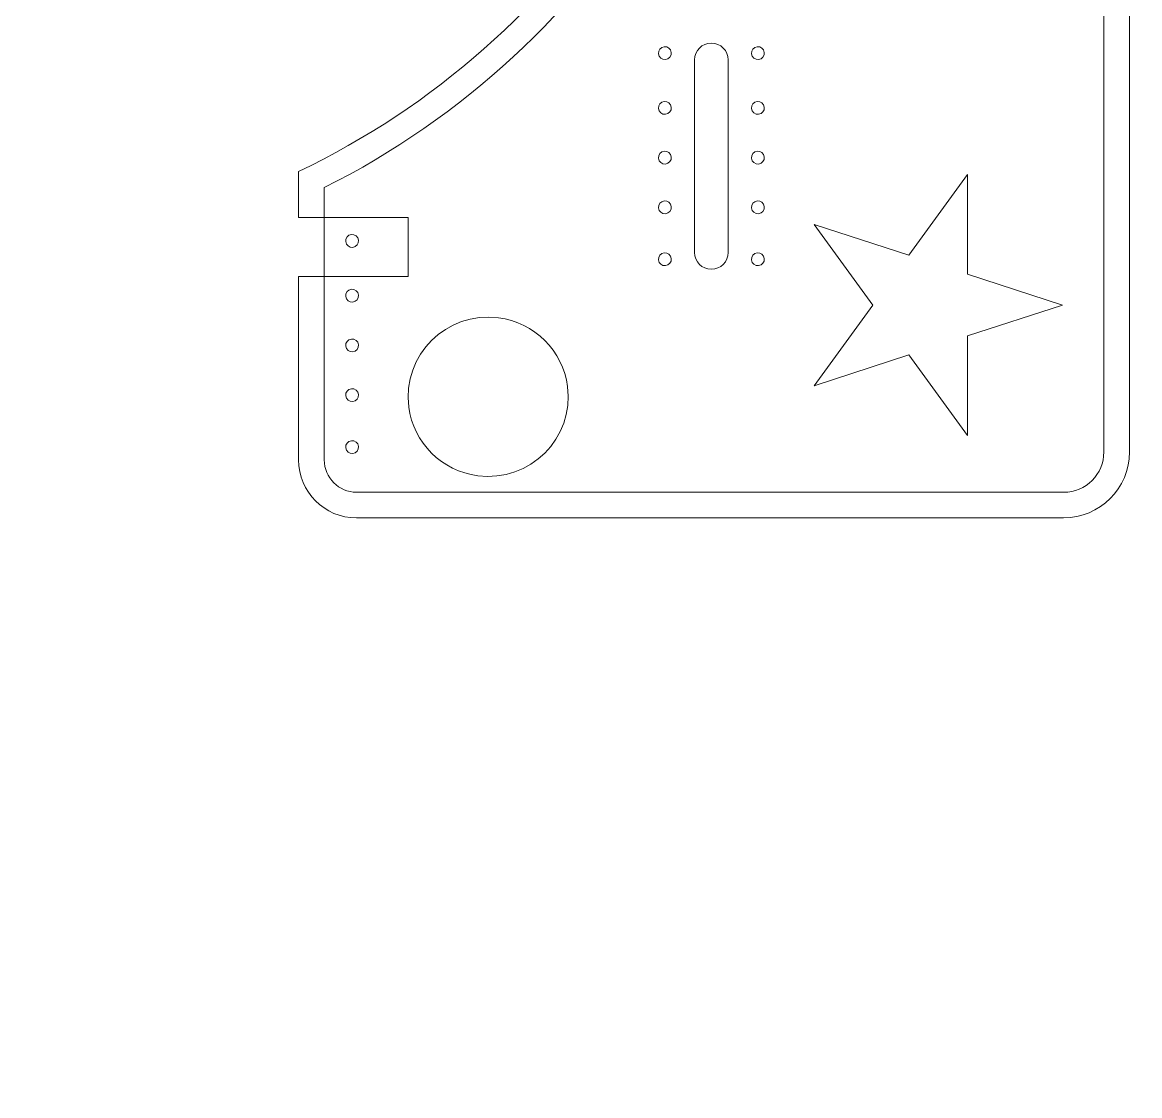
# Model space of a CAD drawing. Header units: centimetres. Extents: x -162 to 162, y -134 to 134.
# Drawn here: x 48.91 to 56.63, y -119.49 to -112.07 of the extents above; entities that cross this region are included whole.
import ezdxf

# ---------------------------------------------------------------- set-up
doc = ezdxf.new("R2010")
doc.units = ezdxf.units.CM
doc.header["$MEASUREMENT"] = 0
doc.layers.add('Capa 1', color=7, linetype='Continuous')
doc.layers.add('GUIDE', color=7, linetype='Continuous')

msp = doc.modelspace()

# ---------------------------------------------------------------- linework, layer by layer
at = {"layer": 'Capa 1', "lineweight": 9}
for points, knots in [([(56.56246, -115.0396), (56.56246, -115.0396), (56.56246, -104.52887), (56.56246, -104.52887), (56.56246, -103.45898), (55.99525, -102.46884), (55.07233, -101.92672), (55.07233, -101.92672), (52.5544, -100.44733), (52.5544, -100.44733), (52.08039, -100.16866), (51.78917, -99.6597), (51.78917, -99.10952), (51.78917, -99.10952), (51.78917, -96.88014), (51.78917, -96.88014), (51.78917, -96.88014), (49.20496, -96.88014), (49.20496, -96.88014), (49.20496, -96.88014), (49.20496, -97.51903), (49.20496, -97.51903), (49.20496, -97.51903), (49.96661, -97.51903), (49.96661, -97.51903), (49.96661, -97.51903), (49.96661, -98.28157), (49.96661, -98.28157), (49.96661, -98.28157), (49.20496, -98.28157), (49.20496, -98.28157), (49.20496, -98.28157), (49.20496, -100.64716), (49.20496, -100.64716), (49.20496, -100.64716), (49.96661, -100.64716), (49.96661, -100.64716), (49.96661, -100.64716), (49.96661, -101.4097), (49.96661, -101.4097), (49.96661, -101.4097), (49.20496, -101.4097), (49.20496, -101.4097), (49.20496, -101.4097), (49.20496, -102.60414), (49.20496, -102.60414), (49.2453, -102.60952), (49.2856, -102.61489), (49.32502, -102.62206), (49.85189, -102.70719), (50.35461, -102.86668), (50.82053, -103.08891), (52.68794, -103.98049), (53.97825, -105.88729), (53.97825, -108.09517), (53.97825, -110.30216), (52.68794, -112.20896), (50.82053, -113.10143), (50.82053, -113.10143), (50.82053, -113.41822), (50.82053, -113.41822), (50.82053, -113.41822), (51.57819, -113.41822), (51.57819, -113.41822), (51.57819, -113.41822), (51.57819, -113.82799), (51.57819, -113.82799), (51.57819, -113.82799), (50.82053, -113.82799), (50.82053, -113.82799), (50.82053, -113.82799), (50.82053, -115.09426), (50.82053, -115.09426), (50.82053, -115.31559), (50.99974, -115.49569), (51.22108, -115.49569), (51.22108, -115.49569), (56.10638, -115.49569), (56.10638, -115.49569), (56.35818, -115.49569), (56.56246, -115.29139), (56.56246, -115.0396)], [0, 0, 0, 0, 0.037037, 0.037037, 0.037037, 0.0740741, 0.0740741, 0.0740741, 0.1111111, 0.1111111, 0.1111111, 0.1481481, 0.1481481, 0.1481481, 0.1851852, 0.1851852, 0.1851852, 0.2222222, 0.2222222, 0.2222222, 0.2592593, 0.2592593, 0.2592593, 0.2962963, 0.2962963, 0.2962963, 0.3333333, 0.3333333, 0.3333333, 0.3703704, 0.3703704, 0.3703704, 0.4074074, 0.4074074, 0.4074074, 0.4444444, 0.4444444, 0.4444444, 0.4814815, 0.4814815, 0.4814815, 0.5185185, 0.5185185, 0.5185185, 0.5555556, 0.5555556, 0.5555556, 0.5925926, 0.5925926, 0.5925926, 0.6296296, 0.6296296, 0.6296296, 0.6666667, 0.6666667, 0.6666667, 0.7037037, 0.7037037, 0.7037037, 0.7407407, 0.7407407, 0.7407407, 0.7777778, 0.7777778, 0.7777778, 0.8148148, 0.8148148, 0.8148148, 0.8518519, 0.8518519, 0.8518519, 0.8888889, 0.8888889, 0.8888889, 0.9259259, 0.9259259, 0.9259259, 0.962963, 0.962963, 0.962963, 1, 1, 1, 1]), ([(53.55663, -113.66051), (53.55663, -113.66051), (53.55663, -112.32984), (53.55663, -112.32984), (53.55663, -112.26571), (53.6091, -112.21323), (53.67324, -112.21323), (53.67324, -112.21323), (53.67324, -112.21323), (53.67324, -112.21323), (53.73738, -112.21323), (53.78985, -112.26571), (53.78985, -112.32984), (53.78985, -112.32984), (53.78985, -113.66051), (53.78985, -113.66051), (53.78985, -113.72465), (53.73738, -113.77713), (53.67324, -113.77713), (53.67324, -113.77713), (53.67324, -113.77713), (53.67324, -113.77713), (53.6091, -113.77713), (53.55663, -113.72465), (53.55663, -113.66051)], [0, 0, 0, 0, 0.125, 0.125, 0.125, 0.25, 0.25, 0.25, 0.375, 0.375, 0.375, 0.5, 0.5, 0.5, 0.625, 0.625, 0.625, 0.75, 0.75, 0.75, 0.875, 0.875, 0.875, 1, 1, 1, 1]), ([(52.0589, -115.20447), (51.81249, -115.17311), (51.61355, -114.97508), (51.58218, -114.72956), (51.53737, -114.36935), (51.84115, -114.06649), (52.20316, -114.11218), (52.44957, -114.14355), (52.64852, -114.34157), (52.67984, -114.5862), (52.72556, -114.94641), (52.42091, -115.24928), (52.0589, -115.20447)], [0, 0, 0, 0, 0.25, 0.25, 0.25, 0.5, 0.5, 0.5, 0.75, 0.75, 0.75, 1, 1, 1, 1])]:
    msp.add_open_spline(points, degree=3, knots=knots, dxfattribs=at)
at = {"layer": 'Capa 1', "color": 4, "lineweight": 9}
for points, knots in [([(51.81943, -115.31816), (51.81943, -115.31816), (51.2215, -115.31816), (51.2215, -115.31816), (51.09873, -115.31816), (50.9988, -115.21779), (50.9988, -115.0945), (50.9988, -115.0945), (50.9988, -113.21261), (50.9988, -113.21261), (52.92077, -112.24646), (54.15652, -110.25037), (54.15652, -108.09547), (54.15652, -105.90205), (52.87728, -103.87394), (50.89756, -102.92871), (50.4175, -102.69971), (49.90813, -102.53931), (49.38319, -102.45163), (49.38319, -102.45163), (49.38319, -101.58777), (49.38319, -101.58777), (49.38319, -101.58777), (49.38319, -100.46963), (49.38319, -100.46963), (49.38319, -100.46963), (49.38319, -98.45963), (49.38319, -98.45963), (49.38319, -98.45963), (49.38319, -97.34149), (49.38319, -97.34149), (49.38319, -97.34149), (49.38319, -97.05823), (49.38319, -97.05823), (49.38319, -97.05823), (51.61178, -97.05823), (51.61178, -97.05823), (51.61178, -97.05823), (51.61178, -99.1098), (51.61178, -99.1098), (51.61178, -99.72032), (51.93861, -100.29164), (52.46469, -100.60089), (52.46469, -100.60089), (54.98266, -102.08034), (54.98266, -102.08034), (55.84774, -102.5884), (56.38511, -103.52672), (56.38511, -104.52918), (56.38511, -104.52918), (56.38511, -115.0399), (56.38511, -115.0399), (56.38511, -115.19338), (56.26033, -115.31816), (56.10684, -115.31816), (56.10684, -115.31816), (52.44063, -115.31816), (52.44063, -115.31816), (52.44063, -115.31816), (51.81943, -115.31816), (51.81943, -115.31816)], [0, 0, 0, 0, 0.05, 0.05, 0.05, 0.1, 0.1, 0.1, 0.15, 0.15, 0.15, 0.2, 0.2, 0.2, 0.25, 0.25, 0.25, 0.3, 0.3, 0.3, 0.35, 0.35, 0.35, 0.4, 0.4, 0.4, 0.45, 0.45, 0.45, 0.5, 0.5, 0.5, 0.55, 0.55, 0.55, 0.6, 0.6, 0.6, 0.65, 0.65, 0.65, 0.7, 0.7, 0.7, 0.75, 0.75, 0.75, 0.8, 0.8, 0.8, 0.85, 0.85, 0.85, 0.9, 0.9, 0.9, 0.95, 0.95, 0.95, 1, 1, 1, 1]), ([(53.30751, -112.28747), (53.30487, -112.26302), (53.32256, -112.24107), (53.34701, -112.23844), (53.37146, -112.2358), (53.39341, -112.25349), (53.39605, -112.27794), (53.39868, -112.30239), (53.38099, -112.32434), (53.35654, -112.32698), (53.3321, -112.32961), (53.31014, -112.31192), (53.30751, -112.28747)], [0, 0, 0, 0, 0.25, 0.25, 0.25, 0.5, 0.5, 0.5, 0.75, 0.75, 0.75, 1, 1, 1, 1]), ([(53.95043, -112.28747), (53.9478, -112.26302), (53.96549, -112.24107), (53.98994, -112.23844), (54.01439, -112.2358), (54.03634, -112.25349), (54.03897, -112.27794), (54.04161, -112.30239), (54.02392, -112.32434), (53.99947, -112.32698), (53.97502, -112.32961), (53.95307, -112.31192), (53.95043, -112.28747)], [0, 0, 0, 0, 0.25, 0.25, 0.25, 0.5, 0.5, 0.5, 0.75, 0.75, 0.75, 1, 1, 1, 1]), ([(53.30751, -112.66585), (53.30487, -112.6414), (53.32256, -112.61944), (53.34701, -112.61681), (53.37146, -112.61418), (53.39341, -112.63186), (53.39605, -112.65631), (53.39868, -112.68076), (53.38099, -112.70271), (53.35654, -112.70535), (53.3321, -112.70798), (53.31014, -112.69029), (53.30751, -112.66585)], [0, 0, 0, 0, 0.25, 0.25, 0.25, 0.5, 0.5, 0.5, 0.75, 0.75, 0.75, 1, 1, 1, 1]), ([(53.95043, -112.66585), (53.9478, -112.6414), (53.96549, -112.61944), (53.98994, -112.61681), (54.01439, -112.61418), (54.03634, -112.63186), (54.03897, -112.65631), (54.04161, -112.68076), (54.02392, -112.70271), (53.99947, -112.70535), (53.97502, -112.70798), (53.95307, -112.69029), (53.95043, -112.66585)], [0, 0, 0, 0, 0.25, 0.25, 0.25, 0.5, 0.5, 0.5, 0.75, 0.75, 0.75, 1, 1, 1, 1]), ([(53.30751, -113.00982), (53.30487, -112.98537), (53.32256, -112.96342), (53.34701, -112.96078), (53.37146, -112.95815), (53.39341, -112.97584), (53.39605, -113.00028), (53.39868, -113.02473), (53.38099, -113.04669), (53.35654, -113.04932), (53.3321, -113.05195), (53.31014, -113.03427), (53.30751, -113.00982)], [0, 0, 0, 0, 0.25, 0.25, 0.25, 0.5, 0.5, 0.5, 0.75, 0.75, 0.75, 1, 1, 1, 1]), ([(53.95043, -113.00982), (53.9478, -112.98537), (53.96549, -112.96342), (53.98994, -112.96078), (54.01439, -112.95815), (54.03634, -112.97584), (54.03897, -113.00028), (54.04161, -113.02473), (54.02392, -113.04669), (53.99947, -113.04932), (53.97502, -113.05195), (53.95307, -113.03427), (53.95043, -113.00982)], [0, 0, 0, 0, 0.25, 0.25, 0.25, 0.5, 0.5, 0.5, 0.75, 0.75, 0.75, 1, 1, 1, 1]), ([(53.30751, -113.35336), (53.30487, -113.32891), (53.32256, -113.30695), (53.34701, -113.30432), (53.37146, -113.30169), (53.39341, -113.31937), (53.39605, -113.34382), (53.39868, -113.36827), (53.38099, -113.39022), (53.35654, -113.39286), (53.3321, -113.39549), (53.31014, -113.37781), (53.30751, -113.35336)], [0, 0, 0, 0, 0.25, 0.25, 0.25, 0.5, 0.5, 0.5, 0.75, 0.75, 0.75, 1, 1, 1, 1]), ([(53.95043, -113.35336), (53.9478, -113.32891), (53.96549, -113.30695), (53.98994, -113.30432), (54.01439, -113.30169), (54.03634, -113.31937), (54.03897, -113.34382), (54.04161, -113.36827), (54.02392, -113.39022), (53.99947, -113.39286), (53.97502, -113.39549), (53.95307, -113.37781), (53.95043, -113.35336)], [0, 0, 0, 0, 0.25, 0.25, 0.25, 0.5, 0.5, 0.5, 0.75, 0.75, 0.75, 1, 1, 1, 1]), ([(51.1465, -113.58596), (51.14387, -113.56151), (51.16156, -113.53956), (51.186, -113.53693), (51.21045, -113.53429), (51.23241, -113.55198), (51.23504, -113.57643), (51.23767, -113.60088), (51.21999, -113.62283), (51.19554, -113.62546), (51.17109, -113.6281), (51.14914, -113.61041), (51.1465, -113.58596)], [0, 0, 0, 0, 0.25, 0.25, 0.25, 0.5, 0.5, 0.5, 0.75, 0.75, 0.75, 1, 1, 1, 1]), ([(53.30751, -113.71242), (53.30487, -113.68797), (53.32256, -113.66602), (53.34701, -113.66338), (53.37146, -113.66075), (53.39341, -113.67844), (53.39605, -113.70289), (53.39868, -113.72733), (53.38099, -113.74929), (53.35654, -113.75192), (53.3321, -113.75456), (53.31014, -113.73687), (53.30751, -113.71242)], [0, 0, 0, 0, 0.25, 0.25, 0.25, 0.5, 0.5, 0.5, 0.75, 0.75, 0.75, 1, 1, 1, 1]), ([(53.95043, -113.71242), (53.9478, -113.68797), (53.96549, -113.66602), (53.98994, -113.66338), (54.01439, -113.66075), (54.03634, -113.67844), (54.03897, -113.70289), (54.04161, -113.72733), (54.02392, -113.74929), (53.99947, -113.75192), (53.97502, -113.75456), (53.95307, -113.73687), (53.95043, -113.71242)], [0, 0, 0, 0, 0.25, 0.25, 0.25, 0.5, 0.5, 0.5, 0.75, 0.75, 0.75, 1, 1, 1, 1]), ([(51.1465, -113.96433), (51.14387, -113.93988), (51.16156, -113.91793), (51.186, -113.9153), (51.21045, -113.91266), (51.23241, -113.93035), (51.23504, -113.9548), (51.23767, -113.97925), (51.21999, -114.0012), (51.19554, -114.00384), (51.17109, -114.00647), (51.14914, -113.98878), (51.1465, -113.96433)], [0, 0, 0, 0, 0.25, 0.25, 0.25, 0.5, 0.5, 0.5, 0.75, 0.75, 0.75, 1, 1, 1, 1]), ([(51.1465, -114.30831), (51.14387, -114.28386), (51.16156, -114.2619), (51.186, -114.25927), (51.21045, -114.25664), (51.23241, -114.27432), (51.23504, -114.29877), (51.23767, -114.32322), (51.21999, -114.34518), (51.19554, -114.34781), (51.17109, -114.35044), (51.14914, -114.33276), (51.1465, -114.30831)], [0, 0, 0, 0, 0.25, 0.25, 0.25, 0.5, 0.5, 0.5, 0.75, 0.75, 0.75, 1, 1, 1, 1]), ([(51.1465, -114.65184), (51.14387, -114.6274), (51.16156, -114.60544), (51.186, -114.60281), (51.21045, -114.60017), (51.23241, -114.61786), (51.23504, -114.64231), (51.23767, -114.66676), (51.21999, -114.68871), (51.19554, -114.69135), (51.17109, -114.69398), (51.14914, -114.67629), (51.1465, -114.65184)], [0, 0, 0, 0, 0.25, 0.25, 0.25, 0.5, 0.5, 0.5, 0.75, 0.75, 0.75, 1, 1, 1, 1]), ([(51.1465, -115.01091), (51.14387, -114.98646), (51.16156, -114.96451), (51.186, -114.96187), (51.21045, -114.95924), (51.23241, -114.97692), (51.23504, -115.00137), (51.23767, -115.02582), (51.21999, -115.04778), (51.19554, -115.05041), (51.17109, -115.05304), (51.14914, -115.03536), (51.1465, -115.01091)], [0, 0, 0, 0, 0.25, 0.25, 0.25, 0.5, 0.5, 0.5, 0.75, 0.75, 0.75, 1, 1, 1, 1])]:
    msp.add_open_spline(points, degree=3, knots=knots, dxfattribs=at)
at = {"layer": 'Capa 1', "color": 2, "lineweight": 9}
msp.add_open_spline([(56.09991, -114.02425), (56.09991, -114.02425), (55.44401, -114.23737), (55.44401, -114.23737), (55.44401, -114.23737), (55.44401, -114.92702), (55.44401, -114.92702), (55.44401, -114.92702), (55.03864, -114.36908), (55.03864, -114.36908), (55.03864, -114.36908), (54.38275, -114.58219), (54.38275, -114.58219), (54.38275, -114.58219), (54.78811, -114.02425), (54.78811, -114.02425), (54.78811, -114.02425), (54.38275, -113.46631), (54.38275, -113.46631), (54.38275, -113.46631), (55.03864, -113.67943), (55.03864, -113.67943), (55.03864, -113.67943), (55.44401, -113.12149), (55.44401, -113.12149), (55.44401, -113.12149), (55.44401, -113.81114), (55.44401, -113.81114), (55.44401, -113.81114), (56.09991, -114.02425), (56.09991, -114.02425)], degree=3, knots=[0, 0, 0, 0, 0.1, 0.1, 0.1, 0.2, 0.2, 0.2, 0.3, 0.3, 0.3, 0.4, 0.4, 0.4, 0.5, 0.5, 0.5, 0.6, 0.6, 0.6, 0.7, 0.7, 0.7, 0.8, 0.8, 0.8, 0.9, 0.9, 0.9, 1, 1, 1, 1], dxfattribs=at)
at = {"layer": 'GUIDE', "lineweight": 9}
for points in [[(154.95614, -133.81955), (154.95614, -133.81955), (-18.51418, -133.81955), (-18.51418, -133.81955), (-18.51418, -133.81955), (-18.51418, 9.29968), (-18.51418, 9.29968), (-18.51418, 9.29968), (154.95614, 9.29968), (154.95614, 9.29968), (154.95614, 9.29968), (154.95614, -133.81955), (154.95614, -133.81955)], [(-18.43797, -133.74342), (-18.43797, -133.74342), (154.87992, -133.74342), (154.87992, -133.74342), (154.87992, -133.74342), (154.87992, 9.22355), (154.87992, 9.22355), (154.87992, 9.22355), (-18.43797, 9.22355), (-18.43797, 9.22355), (-18.43797, 9.22355), (-18.43797, -133.74342), (-18.43797, -133.74342)]]:
    msp.add_open_spline(points, degree=3, knots=[0, 0, 0, 0, 0.25, 0.25, 0.25, 0.5, 0.5, 0.5, 0.75, 0.75, 0.75, 1, 1, 1, 1], dxfattribs=at)

doc.saveas('drawing.dxf')
